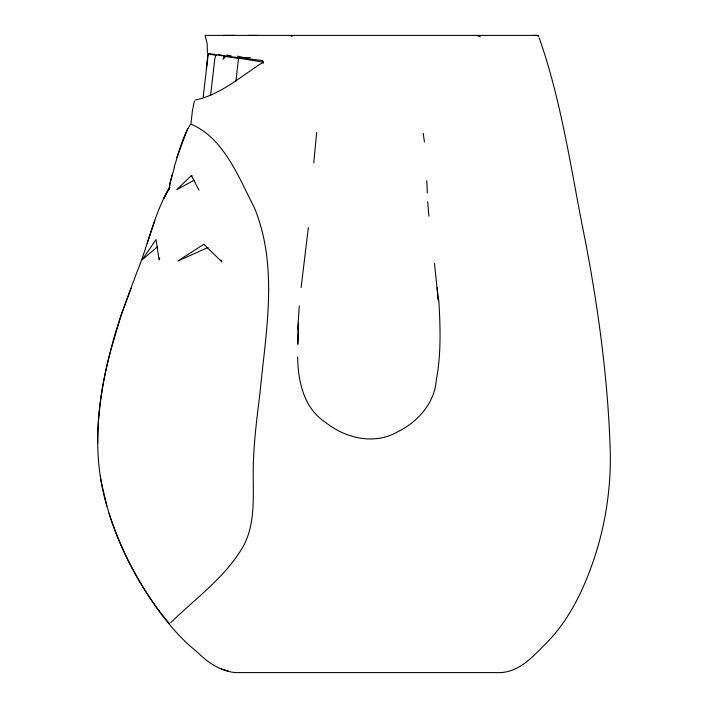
<?xml version="1.0" encoding="UTF-8"?>
<svg xmlns="http://www.w3.org/2000/svg" width="708" height="708" viewBox="0 0 708 708"><rect width="100%" height="100%" fill="white"/><g stroke="black" fill="none" stroke-linecap="round" stroke-linejoin="round"><path stroke-width="1.06" d="M539.257 38.064C562.4 103.943 571.445 173.274 585.419 241.331C598.738 311.131 608.26 381.966 610.305 453.058C611.092 500.37 601.242 547.859 581.436 590.835C572.506 610.181 560.94 628.438 545.859 643.599C533.018 656.272 520.212 671.476 500.768 672.6L235.392 672.6C220.436 671.087 207.913 662.75 197.603 652.316C182.54 640.368 170.053 626.208 158.955 610.8C134.113 577.294 115.439 539.098 104.881 498.715C92.005 449.748 97.996 397.976 110.855 349.681C117.28 323.291 127.387 298.077 136.732 272.66C148.397 244.534 153.919 213.719 169.734 187.47M97.695 443.049C97.669 411.844 102.563 380.798 110.705 350.717M207.453 52.613L207.17 43.657L205.063 35.4L538.346 35.4M298.466 323.317L297.803 344.274L298.502 322.432M297.741 329.539L299.272 305.962M313.768 162.858L316.671 132.52M174.372 167.663L170.159 182.416L169.106 189.54L169.601 187.77M235.914 81.34L238.543 58.109L263.19 62.136M208.205 54.233L203.178 96.978M210.568 95.43L214.781 59.056L215.869 54.879L262.579 60.569L263.119 63.03L262.579 60.569M301.112 287.598L308.352 227.613M206.329 69.446L207.904 53.666L208.586 53.525M289.607 35.4L291.846 36.028L291.944 35.4M169.513 185.708L172.256 174.487M174.15 167.424C178.717 152.521 182.637 136.626 191.01 123.404L192.399 110.864L194.399 101.076M110.979 349.681L121.316 314.564L131.166 288.28M159.716 257.8L159.114 259.907L156.052 239.561L142.158 259.827L157.238 246.906M147.264 243.154L154.857 220.746M176.858 157.53L187.735 128.449M217.993 54.312L224.33 55.843L223.038 59.233L225.746 56.49L238.64 58.498M169.619 186.93L163.937 198.178L169.725 187.664M208.143 54.941L208.665 54.074M192.257 175.876L191.346 175.575L176.796 189.647L194.24 180.204M170.761 622.624C194.47 599.41 222.188 579.631 240.313 551.213C254.623 529.858 253.393 503.167 253.234 478.573C252.818 450.279 256.34 422.145 259.854 394.126C265.721 332.3 278.908 266.447 254.039 206.957C238.755 177.602 223.976 138.237 191.31 124.307M262.783 62.508C241.056 76.066 220.923 94.73 195.187 100.005M208.072 247.49L177.912 260.951L203.86 244.278L221.843 261.845L220.816 260.119M291.846 36.028L293.528 35.4M208.143 54.436L209.736 54.127L215.028 55.242M257.013 35.4L248.473 35.4M536.655 35.4L534.221 35.4M234.817 35.4L223.524 35.4M210.064 53.87L214.604 54.312M250.428 57.72L243.225 57.463L237.446 56.109M226.613 55.038L231.153 55.843M221.064 668.945L228.365 671.007M476.829 35.4L480.139 36.869L479.723 35.4M224.33 55.843L225.746 56.49M209.736 54.127L208.586 53.427L209.108 54.109M169.69 624.014L158.973 610.818M215.869 54.879L216.294 55.401M158.955 610.8C137.37 581.162 120.121 548.284 109.041 513.291M191.346 175.575L198.957 190.107M537.717 35.4L538.469 36.869M106.864 506.149L101.695 483.821M100.279 476.148L101.518 482.865M423.216 133.396L424.428 142.034M434.482 263.332L438.217 299.502M437.146 287.678L438.217 299.865M427.685 201.674L428.915 216.188M297.661 356.965C297.971 381.453 303.785 408.454 325.875 422.623C346.017 438.579 374.647 445.173 397.852 431.703C418.03 421.711 434.907 402.79 436.34 379.55C441.349 353.283 440.332 326.415 438.783 299.865M426.809 180.584L427.313 192.957"/></g></svg>
